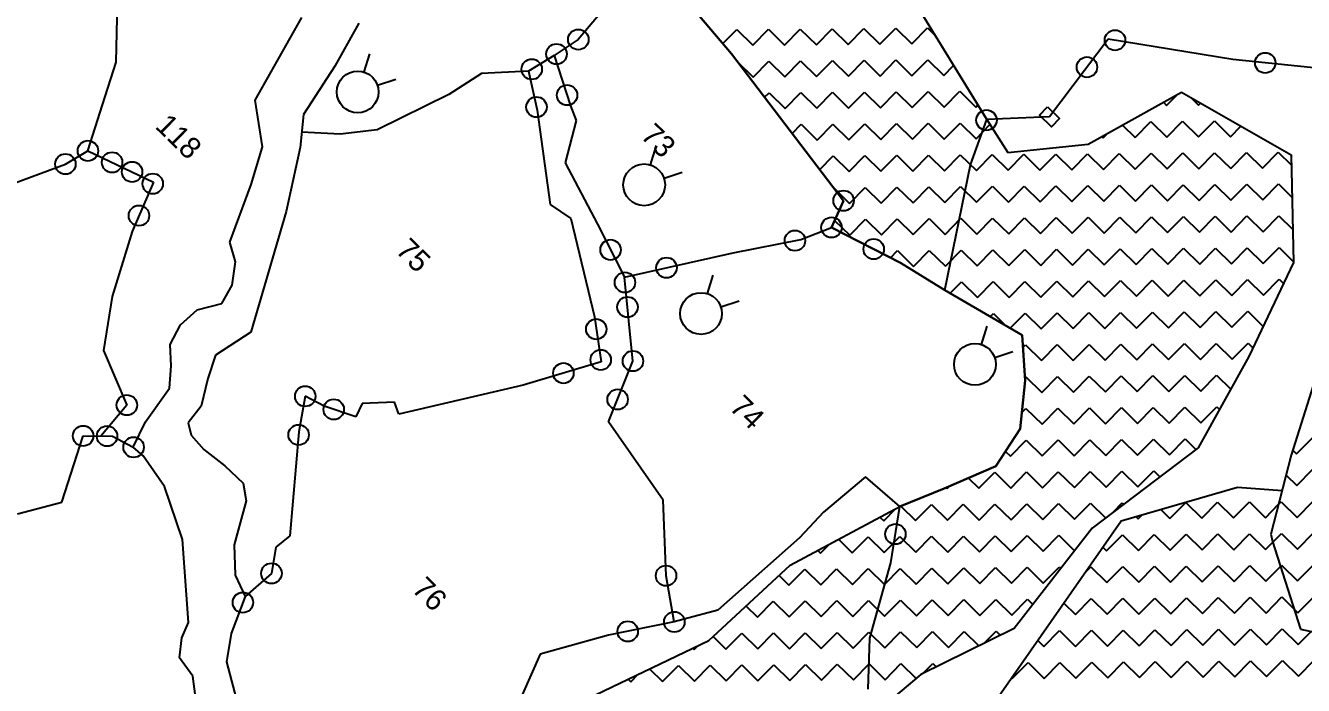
# Model space of a CAD drawing. Header units: metres. Extents: x 342804 to 346854, y 1762918 to 1765966.
# Drawn here: x 344671 to 345203, y 1764537 to 1764811 of the extents above; entities that cross this region are included whole.
import ezdxf

# ---------------------------------------------------------------- set-up
doc = ezdxf.new("R2010")
doc.units = ezdxf.units.M
doc.header["$MEASUREMENT"] = 0
for name, color, linetype in [('POLY_HATCH', 12, 'Continuous'), ('POLY_PARCEL', 6, 'Continuous'), ('POLY_WATER', 4, 'Continuous'), ('TEXT_PARCEL', 7, 'Continuous')]:
    doc.layers.add(name, color=color, linetype=linetype)
doc.styles.add('TEXT_MAP', font='')
doc.styles.get('TEXT_MAP').set_extended_font_data('Kruti Dev 050')

msp = doc.modelspace()

# ---------------------------------------------------------------- linework, layer by layer
for points in [[(344814.02, 1764799.66), (344811.67, 1764792.06)], [(344824.94, 1764788.91), (344817.38, 1764786.44)], [(344933.23, 1764760.98), (344930.89, 1764753.38)], [(344944.15, 1764750.24), (344936.59, 1764747.77)], [(344956.89, 1764707.39), (344954.55, 1764699.79)], [(344967.81, 1764696.64), (344960.25, 1764694.18)], [(345070.86, 1764686.22), (345068.52, 1764678.62)], [(345081.78, 1764675.48), (345074.22, 1764673.01)]]:
    msp.add_lwpolyline(points)
msp.add_lwpolyline([(345096.19, 1764777.53), (345101.14, 1764772.66), (345097.78, 1764769.24), (345092.83, 1764774.1)], close=True)
for centre, radius in [((344900.93, 1764805.57), 4.25), ((345124.26, 1764805.28), 4.25), ((344891.86, 1764799.54), 4.25), ((345186.77, 1764795.85), 4.25), ((344881.55, 1764793.19), 4.25), ((345112.6, 1764794.07), 4.25), ((344809.11, 1764783.75), 8.69), ((344896.25, 1764782.43), 4.25), ((344883.53, 1764777.46), 4.25), ((345070.79, 1764771.99), 4.25), ((344696.86, 1764759.24), 4.25), ((344687.5, 1764753.73), 4.25), ((344706.91, 1764754.44), 4.25), ((344715.23, 1764750.47), 4.25), ((344928.33, 1764745.07), 8.69), ((344723.84, 1764745.55), 4.25), ((345011.3, 1764738.48), 4.25), ((344718.09, 1764732.24), 4.25), ((345006.28, 1764727.34), 4.25), ((344991.08, 1764721.84), 4.25), ((344914.34, 1764718), 4.25), ((345023.84, 1764718.33), 4.25), ((344937.61, 1764710.56), 4.25), ((344920.34, 1764704.43), 4.25), ((344921.38, 1764694.19), 4.25), ((344951.99, 1764691.48), 8.69), ((344908.38, 1764684.96), 4.25), ((345065.96, 1764670.31), 8.69), ((344910.24, 1764672.18), 4.25), ((344923.66, 1764671.69), 4.25), ((344894.72, 1764666.65), 4.25), ((344787.28, 1764657.01), 4.25), ((344713.06, 1764653.35), 4.25), ((344799.13, 1764651.57), 4.25), ((344917.28, 1764655.72), 4.25), ((344784.53, 1764640.94), 4.25), ((344694.86, 1764640.52), 4.25), ((344704.81, 1764640.45), 4.25), ((344715.86, 1764635.79), 4.25), ((345032.89, 1764599.64), 4.25), ((344773.23, 1764583.29), 4.25), ((344937.42, 1764582.33), 4.25), ((344761.34, 1764571.14), 4.25), ((344940.88, 1764563.04), 4.25), ((344921.49, 1764559.13), 4.25)]:
    msp.add_circle(centre, radius)
at = {"layer": 'POLY_HATCH'}
for p, q in [((344964.63, 1764799.64), (344930.09, 1764840.39)), ((345034.59, 1764831.67), (345070.88, 1764772.25)), ((345011.3, 1764738.48), (344964.63, 1764799.64)), ((345113.03, 1764761.94), (345151.9, 1764783.66)), ((345151.9, 1764783.66), (345197.51, 1764757.54)), ((345070.88, 1764772.25), (345079.66, 1764758.54)), ((345079.66, 1764758.54), (345113.03, 1764761.94)), ((345197.51, 1764757.54), (345198.54, 1764712.8)), ((345006.28, 1764727.34), (345011.3, 1764738.48)), ((345011.3, 1764738.48), (345011.3, 1764738.48)), ((345035.03, 1764712.6), (345006.28, 1764727.34)), ((345053.49, 1764701.21), (345035.03, 1764712.6)), ((345198.54, 1764712.8), (345179.98, 1764673.59)), ((345085.59, 1764682.51), (345053.49, 1764701.21)), ((345086.87, 1764663.59), (345085.59, 1764682.51)), ((345211.71, 1764677.33), (345197.61, 1764632.48)), ((345179.98, 1764673.59), (345158.89, 1764635.62)), ((345084.82, 1764643.53), (345086.87, 1764663.59)), ((345074.72, 1764627.87), (345084.82, 1764643.53)), ((345158.89, 1764635.62), (345114.74, 1764602.17)), ((345197.61, 1764632.48), (345189.08, 1764599.65)), ((345053.2, 1764618.57), (345074.72, 1764627.87)), ((345034.73, 1764611.17), (345053.2, 1764618.57)), ((345126.83, 1764605.15), (345175.22, 1764619.2)), ((345175.22, 1764619.2), (345193.8, 1764617.81)), ((344989.07, 1764586.72), (345034.73, 1764611.17)), ((345072.77, 1764527.6), (345126.83, 1764605.15)), ((345114.74, 1764602.17), (345082.34, 1764560.34)), ((345189.08, 1764599.65), (345189.74, 1764596.5)), ((345189.74, 1764596.5), (345201.41, 1764560.04)), ((344955.26, 1764555.34), (344989.07, 1764586.72)), ((345082.34, 1764560.34), (345043.44, 1764541.14)), ((345201.41, 1764560.04), (345264.54, 1764546.46)), ((344908.03, 1764532.75), (344955.26, 1764555.34)), ((345043.44, 1764541.14), (344994.9, 1764500.62))]:
    msp.add_line(p, q, dxfattribs=at)
at = {"layer": 'POLY_HATCH', "linetype": 'Continuous'}
for p, q in [((344973.52, 1764803.19), (344980.08, 1764809.85)), ((344980.08, 1764809.85), (344986.75, 1764803.29)), ((344986.75, 1764803.29), (344993.31, 1764809.96)), ((344993.31, 1764809.96), (344999.98, 1764803.4)), ((344999.98, 1764803.4), (345006.54, 1764810.07)), ((345006.54, 1764810.07), (345013.21, 1764803.51)), ((345013.21, 1764803.51), (345019.77, 1764810.18)), ((345019.77, 1764810.18), (345026.44, 1764803.62)), ((345026.44, 1764803.62), (345033, 1764810.29)), ((345033, 1764810.29), (345039.67, 1764803.73)), ((345039.67, 1764803.73), (345046.23, 1764810.4)), ((345046.23, 1764810.4), (345049.61, 1764807.07)), ((344961.05, 1764803.86), (344966.85, 1764809.75)), ((344966.85, 1764809.75), (344973.52, 1764803.19)), ((344967.17, 1764796.31), (344973.63, 1764789.96)), ((344973.63, 1764789.96), (344980.19, 1764796.62)), ((344980.19, 1764796.62), (344986.86, 1764790.06)), ((344986.86, 1764790.06), (344993.42, 1764796.73)), ((344993.42, 1764796.73), (345000.09, 1764790.17)), ((345000.09, 1764790.17), (345006.65, 1764796.84)), ((345006.65, 1764796.84), (345013.32, 1764790.28)), ((345013.32, 1764790.28), (345019.88, 1764796.95)), ((345019.88, 1764796.95), (345026.55, 1764790.39)), ((345026.55, 1764790.39), (345033.11, 1764797.06)), ((345033.11, 1764797.06), (345039.78, 1764790.5)), ((345039.78, 1764790.5), (345046.34, 1764797.17)), ((345046.34, 1764797.17), (345053.01, 1764790.61)), ((345053.01, 1764790.61), (345057.12, 1764794.79)), ((344978.45, 1764781.52), (344980.29, 1764783.39)), ((344980.29, 1764783.39), (344986.96, 1764776.83)), ((344986.96, 1764776.83), (344993.52, 1764783.5)), ((344993.52, 1764783.5), (345000.19, 1764776.94)), ((345000.19, 1764776.94), (345006.76, 1764783.61)), ((345006.76, 1764783.61), (345013.42, 1764777.05)), ((345013.42, 1764777.05), (345019.99, 1764783.72)), ((345019.99, 1764783.72), (345026.65, 1764777.16)), ((345026.65, 1764777.16), (345033.22, 1764783.83)), ((345033.22, 1764783.83), (345039.88, 1764777.27)), ((345039.88, 1764777.27), (345046.45, 1764783.94)), ((345046.45, 1764783.94), (345053.11, 1764777.38)), ((345053.11, 1764777.38), (345059.68, 1764784.05)), ((345059.68, 1764784.05), (345066.34, 1764777.48)), ((345066.34, 1764777.48), (345067.17, 1764778.33)), ((345144.38, 1764779.46), (345145.73, 1764778.14)), ((345145.73, 1764778.14), (345150.25, 1764782.74)), ((345155.61, 1764781.54), (345158.96, 1764778.24)), ((345158.96, 1764778.24), (345159.82, 1764779.12)), ((344989.92, 1764766.5), (344993.63, 1764770.27)), ((344993.63, 1764770.27), (345000.3, 1764763.71)), ((345000.3, 1764763.71), (345006.86, 1764770.38)), ((345006.86, 1764770.38), (345013.53, 1764763.82)), ((345013.53, 1764763.82), (345020.09, 1764770.49)), ((345020.09, 1764770.49), (345026.76, 1764763.93)), ((345026.76, 1764763.93), (345033.32, 1764770.6)), ((345033.32, 1764770.6), (345039.99, 1764764.04)), ((345039.99, 1764764.04), (345046.55, 1764770.71)), ((345046.55, 1764770.71), (345053.22, 1764764.15)), ((345053.22, 1764764.15), (345059.78, 1764770.82)), ((345059.78, 1764770.82), (345066.45, 1764764.25)), ((345066.45, 1764764.25), (345072.24, 1764770.13)), ((345127.36, 1764769.95), (345132.6, 1764764.8)), ((345132.6, 1764764.8), (345139.16, 1764771.47)), ((345139.16, 1764771.47), (345145.83, 1764764.91)), ((345145.83, 1764764.91), (345152.39, 1764771.58)), ((345152.39, 1764771.58), (345159.06, 1764765.01)), ((345159.06, 1764765.01), (345165.62, 1764771.68)), ((345165.62, 1764771.68), (345172.29, 1764765.12)), ((345172.29, 1764765.12), (345176.61, 1764769.51)), ((345118.85, 1764765.2), (345119.37, 1764764.69)), ((345119.37, 1764764.69), (345121.12, 1764766.46)), ((345001.39, 1764751.47), (345006.97, 1764757.15)), ((345006.97, 1764757.15), (345013.64, 1764750.59)), ((345013.64, 1764750.59), (345020.2, 1764757.26)), ((345020.2, 1764757.26), (345026.87, 1764750.7)), ((345026.87, 1764750.7), (345033.43, 1764757.37)), ((345033.43, 1764757.37), (345040.1, 1764750.81)), ((345040.1, 1764750.81), (345046.66, 1764757.48)), ((345046.66, 1764757.48), (345053.33, 1764750.92)), ((345053.33, 1764750.92), (345059.89, 1764757.59)), ((345059.89, 1764757.59), (345066.56, 1764751.02)), ((345066.56, 1764751.02), (345073.12, 1764757.69)), ((345073.12, 1764757.69), (345079.79, 1764751.13)), ((345079.79, 1764751.13), (345086.35, 1764757.8)), ((345086.35, 1764757.8), (345093.02, 1764751.24)), ((345093.02, 1764751.24), (345099.58, 1764757.91)), ((345099.58, 1764757.91), (345106.25, 1764751.35)), ((345106.25, 1764751.35), (345112.81, 1764758.02)), ((345112.81, 1764758.02), (345119.48, 1764751.46)), ((345119.48, 1764751.46), (345126.04, 1764758.13)), ((345126.04, 1764758.13), (345132.71, 1764751.57)), ((345132.71, 1764751.57), (345139.27, 1764758.24)), ((345139.27, 1764758.24), (345145.94, 1764751.68)), ((345145.94, 1764751.68), (345152.5, 1764758.35)), ((345152.5, 1764758.35), (345159.17, 1764751.78)), ((345159.17, 1764751.78), (345165.73, 1764758.45)), ((345165.73, 1764758.45), (345172.4, 1764751.89)), ((345172.4, 1764751.89), (345178.96, 1764758.56)), ((345178.96, 1764758.56), (345185.63, 1764752)), ((345185.63, 1764752), (345192.19, 1764758.67)), ((345192.19, 1764758.67), (345197.6, 1764753.35)), ((345007.36, 1764743.65), (345013.75, 1764737.36)), ((345013.75, 1764737.36), (345020.31, 1764744.03)), ((345020.31, 1764744.03), (345026.98, 1764737.47)), ((345026.98, 1764737.47), (345033.54, 1764744.14)), ((345033.54, 1764744.14), (345040.21, 1764737.58)), ((345040.21, 1764737.58), (345046.77, 1764744.25)), ((345046.77, 1764744.25), (345053.44, 1764737.69)), ((345053.44, 1764737.69), (345060, 1764744.36)), ((345060, 1764744.36), (345066.67, 1764737.79)), ((345066.67, 1764737.79), (345073.23, 1764744.46)), ((345073.23, 1764744.46), (345079.9, 1764737.9)), ((345079.9, 1764737.9), (345086.46, 1764744.57)), ((345086.46, 1764744.57), (345093.13, 1764738.01)), ((345093.13, 1764738.01), (345099.69, 1764744.68)), ((345099.69, 1764744.68), (345106.36, 1764738.12)), ((345106.36, 1764738.12), (345112.92, 1764744.79)), ((345112.92, 1764744.79), (345119.59, 1764738.23)), ((345119.59, 1764738.23), (345126.15, 1764744.9)), ((345126.15, 1764744.9), (345132.82, 1764738.34)), ((345132.82, 1764738.34), (345139.38, 1764745.01)), ((345139.38, 1764745.01), (345146.05, 1764738.45)), ((345146.05, 1764738.45), (345152.61, 1764745.12)), ((345152.61, 1764745.12), (345159.28, 1764738.55)), ((345159.28, 1764738.55), (345165.84, 1764745.22)), ((345165.84, 1764745.22), (345172.51, 1764738.66)), ((345172.51, 1764738.66), (345179.07, 1764745.33)), ((345179.07, 1764745.33), (345185.74, 1764738.77)), ((345185.74, 1764738.77), (345192.3, 1764745.44)), ((345192.3, 1764745.44), (345197.91, 1764739.92)), ((345007.6, 1764730.28), (345013.86, 1764724.13)), ((345013.86, 1764724.13), (345020.42, 1764730.8)), ((345020.42, 1764730.8), (345027.09, 1764724.24)), ((345027.09, 1764724.24), (345033.65, 1764730.91)), ((345033.65, 1764730.91), (345040.32, 1764724.35)), ((345040.32, 1764724.35), (345046.88, 1764731.02)), ((345046.88, 1764731.02), (345053.55, 1764724.46)), ((345053.55, 1764724.46), (345060.11, 1764731.13)), ((345060.11, 1764731.13), (345066.78, 1764724.56)), ((345066.78, 1764724.56), (345073.34, 1764731.23)), ((345073.34, 1764731.23), (345080.01, 1764724.67)), ((345080.01, 1764724.67), (345086.57, 1764731.34)), ((345086.57, 1764731.34), (345093.24, 1764724.78)), ((345093.24, 1764724.78), (345099.8, 1764731.45)), ((345099.8, 1764731.45), (345106.47, 1764724.89)), ((345106.47, 1764724.89), (345113.03, 1764731.56)), ((345113.03, 1764731.56), (345119.7, 1764725)), ((345119.7, 1764725), (345126.26, 1764731.67)), ((345126.26, 1764731.67), (345132.93, 1764725.11)), ((345132.93, 1764725.11), (345139.49, 1764731.78)), ((345139.49, 1764731.78), (345146.16, 1764725.22)), ((345146.16, 1764725.22), (345152.72, 1764731.89)), ((345152.72, 1764731.89), (345159.39, 1764725.32)), ((345159.39, 1764725.32), (345165.95, 1764731.99)), ((345165.95, 1764731.99), (345172.62, 1764725.43)), ((345172.62, 1764725.43), (345179.18, 1764732.1)), ((345179.18, 1764732.1), (345185.85, 1764725.54)), ((345185.85, 1764725.54), (345192.41, 1764732.21)), ((345192.41, 1764732.21), (345198.22, 1764726.49)), ((345030.86, 1764714.74), (345033.76, 1764717.68)), ((345033.76, 1764717.68), (345040.43, 1764711.12)), ((345040.43, 1764711.12), (345046.99, 1764717.79)), ((345046.99, 1764717.79), (345053.66, 1764711.23)), ((345053.66, 1764711.23), (345060.22, 1764717.9)), ((345060.22, 1764717.9), (345066.89, 1764711.33)), ((345066.89, 1764711.33), (345073.45, 1764718)), ((345073.45, 1764718), (345080.12, 1764711.44)), ((345080.12, 1764711.44), (345086.68, 1764718.11)), ((345086.68, 1764718.11), (345093.35, 1764711.55)), ((345093.35, 1764711.55), (345099.91, 1764718.22)), ((345099.91, 1764718.22), (345106.58, 1764711.66)), ((345106.58, 1764711.66), (345113.14, 1764718.33)), ((345113.14, 1764718.33), (345119.81, 1764711.77)), ((345119.81, 1764711.77), (345126.37, 1764718.44)), ((345126.37, 1764718.44), (345133.04, 1764711.88)), ((345133.04, 1764711.88), (345139.6, 1764718.55)), ((345139.6, 1764718.55), (345146.27, 1764711.99)), ((345146.27, 1764711.99), (345152.83, 1764718.66)), ((345152.83, 1764718.66), (345159.5, 1764712.09)), ((345159.5, 1764712.09), (345166.06, 1764718.76)), ((345166.06, 1764718.76), (345172.73, 1764712.2)), ((345172.73, 1764712.2), (345179.29, 1764718.87)), ((345179.29, 1764718.87), (345185.96, 1764712.31)), ((345185.96, 1764712.31), (345192.52, 1764718.98)), ((345192.52, 1764718.98), (345198.53, 1764713.07)), ((345055.68, 1764699.94), (345060.33, 1764704.67)), ((345060.33, 1764704.67), (345067, 1764698.1)), ((345067, 1764698.1), (345073.56, 1764704.77)), ((345073.56, 1764704.77), (345080.23, 1764698.21)), ((345080.23, 1764698.21), (345086.79, 1764704.88)), ((345086.79, 1764704.88), (345093.46, 1764698.32)), ((345093.46, 1764698.32), (345100.02, 1764704.99)), ((345100.02, 1764704.99), (345106.69, 1764698.43)), ((345106.69, 1764698.43), (345113.25, 1764705.1)), ((345113.25, 1764705.1), (345119.92, 1764698.54)), ((345119.92, 1764698.54), (345126.48, 1764705.21)), ((345126.48, 1764705.21), (345133.15, 1764698.65)), ((345133.15, 1764698.65), (345139.71, 1764705.32)), ((345139.71, 1764705.32), (345146.38, 1764698.76)), ((345146.38, 1764698.76), (345152.94, 1764705.42)), ((345152.94, 1764705.42), (345159.61, 1764698.86)), ((345159.61, 1764698.86), (345166.17, 1764705.53)), ((345166.17, 1764705.53), (345172.84, 1764698.97)), ((345172.84, 1764698.97), (345179.4, 1764705.64)), ((345179.4, 1764705.64), (345186.07, 1764699.08)), ((345186.07, 1764699.08), (345192.63, 1764705.75)), ((345192.63, 1764705.75), (345194.38, 1764704.02)), ((345072.36, 1764690.22), (345073.67, 1764691.54)), ((345073.67, 1764691.54), (345078.88, 1764686.41)), ((345080.7, 1764685.35), (345086.9, 1764691.65)), ((345086.9, 1764691.65), (345093.56, 1764685.09)), ((345093.56, 1764685.09), (345100.13, 1764691.76)), ((345100.13, 1764691.76), (345106.79, 1764685.2)), ((345106.79, 1764685.2), (345113.36, 1764691.87)), ((345113.36, 1764691.87), (345120.02, 1764685.31)), ((345120.02, 1764685.31), (345126.59, 1764691.98)), ((345126.59, 1764691.98), (345133.25, 1764685.42)), ((345133.25, 1764685.42), (345139.82, 1764692.09)), ((345139.82, 1764692.09), (345146.48, 1764685.53)), ((345146.48, 1764685.53), (345153.05, 1764692.19)), ((345153.05, 1764692.19), (345159.71, 1764685.63)), ((345159.71, 1764685.63), (345166.28, 1764692.3)), ((345166.28, 1764692.3), (345172.94, 1764685.74)), ((345172.94, 1764685.74), (345179.51, 1764692.41)), ((345179.51, 1764692.41), (345185.91, 1764686.12)), ((345085.94, 1764677.34), (345087, 1764678.42)), ((345087, 1764678.42), (345093.67, 1764671.86)), ((345093.67, 1764671.86), (345100.23, 1764678.53)), ((345100.23, 1764678.53), (345106.9, 1764671.97)), ((345106.9, 1764671.97), (345113.46, 1764678.64)), ((345113.46, 1764678.64), (345120.13, 1764672.08)), ((345120.13, 1764672.08), (345126.69, 1764678.75)), ((345126.69, 1764678.75), (345133.36, 1764672.19)), ((345133.36, 1764672.19), (345139.92, 1764678.86)), ((345139.92, 1764678.86), (345146.59, 1764672.3)), ((345146.59, 1764672.3), (345153.15, 1764678.96)), ((345153.15, 1764678.96), (345159.82, 1764672.4)), ((345159.82, 1764672.4), (345166.38, 1764679.07)), ((345166.38, 1764679.07), (345173.05, 1764672.51)), ((345173.05, 1764672.51), (345179.61, 1764679.18)), ((345179.61, 1764679.18), (345181.67, 1764677.16)), ((345086.78, 1764664.86), (345087.11, 1764665.19)), ((345087.11, 1764665.19), (345093.78, 1764658.63)), ((345093.78, 1764658.63), (345100.34, 1764665.3)), ((345100.34, 1764665.3), (345107.01, 1764658.74)), ((345107.01, 1764658.74), (345113.57, 1764665.41)), ((345113.57, 1764665.41), (345120.24, 1764658.85)), ((345120.24, 1764658.85), (345126.8, 1764665.52)), ((345126.8, 1764665.52), (345133.47, 1764658.96)), ((345133.47, 1764658.96), (345140.03, 1764665.63)), ((345140.03, 1764665.63), (345146.7, 1764659.07)), ((345146.7, 1764659.07), (345153.26, 1764665.73)), ((345153.26, 1764665.73), (345159.93, 1764659.17)), ((345159.93, 1764659.17), (345166.49, 1764665.84)), ((345166.49, 1764665.84), (345172.43, 1764660)), ((345085.5, 1764650.22), (345087.22, 1764651.96)), ((345087.22, 1764651.96), (345093.89, 1764645.4)), ((345093.89, 1764645.4), (345100.45, 1764652.07)), ((345100.45, 1764652.07), (345107.12, 1764645.51)), ((345107.12, 1764645.51), (345113.68, 1764652.18)), ((345113.68, 1764652.18), (345120.35, 1764645.62)), ((345120.35, 1764645.62), (345126.91, 1764652.29)), ((345126.91, 1764652.29), (345133.58, 1764645.73)), ((345133.58, 1764645.73), (345140.14, 1764652.4)), ((345140.14, 1764652.4), (345146.81, 1764645.84)), ((345146.81, 1764645.84), (345153.37, 1764652.5)), ((345153.37, 1764652.5), (345160.04, 1764645.94)), ((345160.04, 1764645.94), (345166.6, 1764652.61)), ((345166.6, 1764652.61), (345167.72, 1764651.51)), ((345199.84, 1764633.04), (345206.4, 1764639.71)), ((345080.77, 1764632.06), (345087.33, 1764638.73)), ((345087.33, 1764638.73), (345094, 1764632.17)), ((345094, 1764632.17), (345100.56, 1764638.84)), ((345100.56, 1764638.84), (345107.23, 1764632.28)), ((345107.23, 1764632.28), (345113.79, 1764638.95)), ((345113.79, 1764638.95), (345120.46, 1764632.39)), ((345120.46, 1764632.39), (345127.02, 1764639.06)), ((345127.02, 1764639.06), (345133.69, 1764632.5)), ((345133.69, 1764632.5), (345140.25, 1764639.17)), ((345140.25, 1764639.17), (345146.92, 1764632.61)), ((345146.92, 1764632.61), (345153.48, 1764639.27)), ((345153.48, 1764639.27), (345157.93, 1764634.9)), ((345198.27, 1764634.58), (345199.84, 1764633.04)), ((345078.72, 1764634.08), (345080.77, 1764632.06)), ((345067.65, 1764618.72), (345074.21, 1764625.39)), ((345074.21, 1764625.39), (345080.88, 1764618.83)), ((345080.88, 1764618.83), (345087.44, 1764625.5)), ((345087.44, 1764625.5), (345094.11, 1764618.94)), ((345094.11, 1764618.94), (345100.67, 1764625.61)), ((345100.67, 1764625.61), (345107.34, 1764619.05)), ((345107.34, 1764619.05), (345113.9, 1764625.72)), ((345113.9, 1764625.72), (345120.57, 1764619.16)), ((345120.57, 1764619.16), (345127.13, 1764625.83)), ((345127.13, 1764625.83), (345133.8, 1764619.27)), ((345133.8, 1764619.27), (345140.36, 1764625.94)), ((345140.36, 1764625.94), (345142.86, 1764623.48)), ((345195.47, 1764624.22), (345199.95, 1764619.81)), ((345199.95, 1764619.81), (345206.51, 1764626.48)), ((345054.07, 1764618.95), (345054.42, 1764618.62)), ((345054.42, 1764618.62), (345055.25, 1764619.46)), ((345063.35, 1764622.96), (345067.65, 1764618.72)), ((345173.6, 1764606.36), (345180.16, 1764613.03)), ((345180.16, 1764613.03), (345186.83, 1764606.47)), ((345192.3, 1764612.04), (345193.39, 1764613.14)), ((345193.39, 1764613.14), (345200.06, 1764606.58)), ((345200.06, 1764606.58), (345206.62, 1764613.25)), ((345028.07, 1764605.17), (345033.12, 1764610.31)), ((345035.14, 1764611.33), (345041.3, 1764605.28)), ((345041.3, 1764605.28), (345047.86, 1764611.95)), ((345047.86, 1764611.95), (345054.53, 1764605.39)), ((345054.53, 1764605.39), (345061.09, 1764612.05)), ((345061.09, 1764612.05), (345067.76, 1764605.49)), ((345067.76, 1764605.49), (345074.32, 1764612.16)), ((345074.32, 1764612.16), (345080.99, 1764605.6)), ((345080.99, 1764605.6), (345087.55, 1764612.27)), ((345087.55, 1764612.27), (345094.22, 1764605.71)), ((345094.22, 1764605.71), (345100.78, 1764612.38)), ((345100.78, 1764612.38), (345107.45, 1764605.82)), ((345107.45, 1764605.82), (345114.01, 1764612.49)), ((345114.01, 1764612.49), (345120.25, 1764606.35)), ((345123.53, 1764608.83), (345127.24, 1764612.6)), ((345127.24, 1764612.6), (345127.79, 1764612.06)), ((345143.29, 1764609.93), (345147.14, 1764606.15)), ((345147.14, 1764606.15), (345153.7, 1764612.81)), ((345153.7, 1764612.81), (345160.37, 1764606.25)), ((345160.37, 1764606.25), (345166.93, 1764612.92)), ((345166.93, 1764612.92), (345173.6, 1764606.36)), ((345186.83, 1764606.47), (345192.3, 1764612.04)), ((345026.46, 1764606.74), (345028.07, 1764605.17)), ((345132.99, 1764606.94), (345133.91, 1764606.04)), ((345133.91, 1764606.04), (345135.51, 1764607.67)), ((345009.19, 1764597.49), (345014.94, 1764591.83)), ((345014.94, 1764591.83), (345021.5, 1764598.5)), ((345021.5, 1764598.5), (345028.17, 1764591.94)), ((345028.17, 1764591.94), (345034.73, 1764598.61)), ((345034.73, 1764598.61), (345041.4, 1764592.05)), ((345041.4, 1764592.05), (345047.96, 1764598.72)), ((345047.96, 1764598.72), (345054.63, 1764592.16)), ((345054.63, 1764592.16), (345061.19, 1764598.82)), ((345061.19, 1764598.82), (345067.86, 1764592.26)), ((345067.86, 1764592.26), (345074.42, 1764598.93)), ((345074.42, 1764598.93), (345081.09, 1764592.37)), ((345081.09, 1764592.37), (345087.65, 1764599.04)), ((345087.65, 1764599.04), (345094.32, 1764592.48)), ((345094.32, 1764592.48), (345100.89, 1764599.15)), ((345100.89, 1764599.15), (345107.42, 1764592.72)), ((345120.78, 1764592.7), (345127.35, 1764599.37)), ((345127.35, 1764599.37), (345134.01, 1764592.81)), ((345134.01, 1764592.81), (345140.58, 1764599.48)), ((345140.58, 1764599.48), (345147.24, 1764592.92)), ((345147.24, 1764592.92), (345153.81, 1764599.58)), ((345153.81, 1764599.58), (345160.47, 1764593.02)), ((345160.47, 1764593.02), (345167.04, 1764599.69)), ((345167.04, 1764599.69), (345173.7, 1764593.13)), ((345173.7, 1764593.13), (345180.27, 1764599.8)), ((345180.27, 1764599.8), (345186.93, 1764593.24)), ((345189.84, 1764596.2), (345193.5, 1764599.91)), ((345193.5, 1764599.91), (345200.16, 1764593.35)), ((345200.16, 1764593.35), (345206.73, 1764600.02)), ((345000.55, 1764592.87), (345001.71, 1764591.72)), ((345001.71, 1764591.72), (345005.39, 1764595.46)), ((345119.22, 1764594.24), (345120.78, 1764592.7)), ((345186.93, 1764593.24), (345189.84, 1764596.2)), ((345160.58, 1764579.79), (345167.14, 1764586.46)), ((345167.14, 1764586.46), (345173.81, 1764579.9)), ((345173.81, 1764579.9), (345180.37, 1764586.57)), ((345180.37, 1764586.57), (345187.04, 1764580.01)), ((345193.06, 1764586.13), (345193.6, 1764586.68)), ((345193.6, 1764586.68), (345200.27, 1764580.12)), ((345200.27, 1764580.12), (345206.83, 1764586.79)), ((344984.46, 1764582.45), (344988.59, 1764578.38)), ((344988.59, 1764578.38), (344995.15, 1764585.05)), ((344995.15, 1764585.05), (345001.82, 1764578.49)), ((345001.82, 1764578.49), (345008.38, 1764585.16)), ((345008.38, 1764585.16), (345015.05, 1764578.6)), ((345015.05, 1764578.6), (345021.61, 1764585.27)), ((345021.61, 1764585.27), (345028.28, 1764578.71)), ((345028.28, 1764578.71), (345034.84, 1764585.38)), ((345034.84, 1764585.38), (345041.51, 1764578.82)), ((345041.51, 1764578.82), (345048.07, 1764585.49)), ((345048.07, 1764585.49), (345054.74, 1764578.93)), ((345054.74, 1764578.93), (345061.3, 1764585.59)), ((345061.3, 1764585.59), (345067.97, 1764579.03)), ((345067.97, 1764579.03), (345074.53, 1764585.7)), ((345074.53, 1764585.7), (345081.2, 1764579.14)), ((345081.2, 1764579.14), (345087.76, 1764585.81)), ((345087.76, 1764585.81), (345094.43, 1764579.25)), ((345094.43, 1764579.25), (345100.99, 1764585.92)), ((345100.99, 1764585.92), (345101.65, 1764585.27)), ((345111.74, 1764583.5), (345114.22, 1764586.03)), ((345114.22, 1764586.03), (345120.89, 1764579.47)), ((345120.89, 1764579.47), (345127.45, 1764586.14)), ((345127.45, 1764586.14), (345134.12, 1764579.58)), ((345134.12, 1764579.58), (345140.68, 1764586.25)), ((345140.68, 1764586.25), (345147.35, 1764579.69)), ((345147.35, 1764579.69), (345153.91, 1764586.35)), ((345153.91, 1764586.35), (345160.58, 1764579.79)), ((345187.04, 1764580.01), (345193.06, 1764586.13)), ((344975.47, 1764565.04), (344982.03, 1764571.71)), ((344982.03, 1764571.71), (344988.7, 1764565.15)), ((344988.7, 1764565.15), (344995.26, 1764571.82)), ((344995.26, 1764571.82), (345001.93, 1764565.26)), ((345001.93, 1764565.26), (345008.49, 1764571.93)), ((345008.49, 1764571.93), (345015.16, 1764565.37)), ((345015.16, 1764565.37), (345021.72, 1764572.04)), ((345021.72, 1764572.04), (345028.39, 1764565.48)), ((345028.39, 1764565.48), (345034.95, 1764572.15)), ((345034.95, 1764572.15), (345041.62, 1764565.59)), ((345041.62, 1764565.59), (345048.18, 1764572.26)), ((345048.18, 1764572.26), (345054.85, 1764565.7)), ((345054.85, 1764565.7), (345061.41, 1764572.36)), ((345061.41, 1764572.36), (345068.08, 1764565.8)), ((345068.08, 1764565.8), (345074.64, 1764572.47)), ((345074.64, 1764572.47), (345081.31, 1764565.91)), ((345081.31, 1764565.91), (345087.87, 1764572.58)), ((345087.87, 1764572.58), (345090.12, 1764570.37)), ((345102.94, 1764570.88), (345107.77, 1764566.13)), ((345107.77, 1764566.13), (345114.33, 1764572.8)), ((345114.33, 1764572.8), (345121, 1764566.24)), ((345121, 1764566.24), (345127.56, 1764572.91)), ((345127.56, 1764572.91), (345134.23, 1764566.35)), ((345134.23, 1764566.35), (345140.79, 1764573.02)), ((345140.79, 1764573.02), (345147.46, 1764566.45)), ((345147.46, 1764566.45), (345154.02, 1764573.12)), ((345154.02, 1764573.12), (345160.69, 1764566.56)), ((345160.69, 1764566.56), (345167.25, 1764573.23)), ((345167.25, 1764573.23), (345173.92, 1764566.67)), ((345173.92, 1764566.67), (345180.48, 1764573.34)), ((345180.48, 1764573.34), (345187.15, 1764566.78)), ((345187.15, 1764566.78), (345193.71, 1764573.45)), ((345193.71, 1764573.45), (345198.69, 1764568.56)), ((345200.38, 1764566.89), (345206.94, 1764573.56)), ((344970.73, 1764569.7), (344975.47, 1764565.04)), ((345198.69, 1764568.56), (345200.38, 1764566.89)), ((345147.57, 1764553.22), (345154.13, 1764559.89)), ((345154.13, 1764559.89), (345160.8, 1764553.33)), ((345160.8, 1764553.33), (345167.36, 1764560)), ((345167.36, 1764560), (345174.03, 1764553.44)), ((345174.03, 1764553.44), (345180.59, 1764560.11)), ((345180.59, 1764560.11), (345187.26, 1764553.55)), ((345187.26, 1764553.55), (345193.82, 1764560.22)), ((345193.82, 1764560.22), (345200.49, 1764553.66)), ((344957, 1764556.96), (344962.35, 1764551.71)), ((344962.35, 1764551.71), (344968.91, 1764558.37)), ((344968.91, 1764558.37), (344975.58, 1764551.81)), ((344975.58, 1764551.81), (344982.14, 1764558.48)), ((344982.14, 1764558.48), (344988.81, 1764551.92)), ((344988.81, 1764551.92), (344995.37, 1764558.59)), ((344995.37, 1764558.59), (345002.04, 1764552.03)), ((345002.04, 1764552.03), (345008.6, 1764558.7)), ((345008.6, 1764558.7), (345015.27, 1764552.14)), ((345015.27, 1764552.14), (345021.83, 1764558.81)), ((345021.83, 1764558.81), (345028.5, 1764552.25)), ((345028.5, 1764552.25), (345035.06, 1764558.92)), ((345035.06, 1764558.92), (345041.73, 1764552.36)), ((345041.73, 1764552.36), (345048.29, 1764559.03)), ((345048.29, 1764559.03), (345054.96, 1764552.47)), ((345054.96, 1764552.47), (345061.52, 1764559.13)), ((345061.52, 1764559.13), (345067.66, 1764553.09)), ((345069.68, 1764554.08), (345074.75, 1764559.24)), ((345074.75, 1764559.24), (345076.55, 1764557.48)), ((345092.09, 1764555.31), (345094.65, 1764552.79)), ((345094.65, 1764552.79), (345101.21, 1764559.46)), ((345101.21, 1764559.46), (345107.88, 1764552.9)), ((345107.88, 1764552.9), (345114.44, 1764559.57)), ((345114.44, 1764559.57), (345121.11, 1764553.01)), ((345121.11, 1764553.01), (345127.67, 1764559.68)), ((345127.67, 1764559.68), (345134.34, 1764553.12)), ((345134.34, 1764553.12), (345140.9, 1764559.79)), ((345140.9, 1764559.79), (345147.57, 1764553.22)), ((345200.49, 1764553.66), (345205.83, 1764559.09)), ((344948.57, 1764552.14), (344949.12, 1764551.6)), ((344949.12, 1764551.6), (344950.62, 1764553.13)), ((344936, 1764538.26), (344942.56, 1764544.93)), ((344942.56, 1764544.93), (344949.23, 1764538.37)), ((344949.23, 1764538.37), (344955.79, 1764545.04)), ((344955.79, 1764545.04), (344962.46, 1764538.48)), ((344962.46, 1764538.48), (344969.02, 1764545.14)), ((344969.02, 1764545.14), (344975.69, 1764538.58)), ((344975.69, 1764538.58), (344982.25, 1764545.25)), ((344982.25, 1764545.25), (344988.92, 1764538.69)), ((344988.92, 1764538.69), (344995.48, 1764545.36)), ((344995.48, 1764545.36), (345002.15, 1764538.8)), ((345002.15, 1764538.8), (345008.71, 1764545.47)), ((345008.71, 1764545.47), (345015.38, 1764538.91)), ((345015.38, 1764538.91), (345021.94, 1764545.58)), ((345021.94, 1764545.58), (345028.61, 1764539.02)), ((345028.61, 1764539.02), (345035.17, 1764545.69)), ((345035.17, 1764545.69), (345041.47, 1764539.49)), ((345044.17, 1764541.5), (345048.4, 1764545.8)), ((345048.4, 1764545.8), (345049.9, 1764544.32)), ((345081.53, 1764539.45), (345088.09, 1764546.12)), ((345088.09, 1764546.12), (345094.76, 1764539.56)), ((345094.76, 1764539.56), (345101.32, 1764546.23)), ((345101.32, 1764546.23), (345107.99, 1764539.67)), ((345107.99, 1764539.67), (345114.55, 1764546.34)), ((345114.55, 1764546.34), (345121.22, 1764539.78)), ((345121.22, 1764539.78), (345127.78, 1764546.45)), ((345127.78, 1764546.45), (345134.45, 1764539.89)), ((345134.45, 1764539.89), (345141.01, 1764546.56)), ((345141.01, 1764546.56), (345147.68, 1764539.99)), ((345147.68, 1764539.99), (345154.24, 1764546.66)), ((345154.24, 1764546.66), (345160.91, 1764540.1)), ((345160.91, 1764540.1), (345167.47, 1764546.77)), ((345167.47, 1764546.77), (345174.14, 1764540.21)), ((345174.14, 1764540.21), (345180.7, 1764546.88)), ((345180.7, 1764546.88), (345187.37, 1764540.32)), ((345187.37, 1764540.32), (345193.93, 1764546.99)), ((345193.93, 1764546.99), (345200.6, 1764540.43)), ((345200.6, 1764540.43), (345207.16, 1764547.1)), ((344921.64, 1764539.26), (344922.77, 1764538.15)), ((344922.77, 1764538.15), (344925.84, 1764541.27)), ((344930.61, 1764543.56), (344936, 1764538.26)), ((345081.23, 1764539.74), (345081.53, 1764539.45))]:
    msp.add_line(p, q, dxfattribs=at)
at = {"layer": 'POLY_PARCEL'}
for p, q in [((344930.09, 1764840.39), (344900.93, 1764805.57)), ((344930.09, 1764840.39), (344964.63, 1764799.64)), ((345070.88, 1764772.25), (345034.59, 1764831.67)), ((344708.66, 1764796.22), (344709.18, 1764820.72)), ((344900.93, 1764805.57), (344890.87, 1764798.88)), ((345121.41, 1764805.74), (345096.99, 1764773.38)), ((345173.25, 1764797.27), (345121.41, 1764805.74)), ((344964.63, 1764799.64), (345011.3, 1764738.48)), ((344702.88, 1764778.35), (344708.66, 1764796.22)), ((344890.87, 1764798.88), (344880.24, 1764792.39)), ((344890.87, 1764798.88), (344897.7, 1764778)), ((345256.33, 1764788.57), (345173.25, 1764797.27)), ((344860.6, 1764791.39), (344847.01, 1764782.75)), ((344880.24, 1764792.39), (344860.6, 1764791.39)), ((344880.24, 1764792.39), (344883.81, 1764776.19)), ((344696.86, 1764759.24), (344702.88, 1764778.35)), ((344847.01, 1764782.75), (344817.24, 1764768)), ((344897.7, 1764778), (344900.02, 1764771.86)), ((344883.81, 1764776.19), (344889.28, 1764736.93)), ((345096.99, 1764773.38), (345070.88, 1764772.25)), ((344817.24, 1764768), (344801.88, 1764766.18)), ((344900.02, 1764771.86), (344895.4, 1764754.18)), ((345064.14, 1764753.4), (345070.88, 1764772.25)), ((344801.88, 1764766.18), (344785.83, 1764766.98)), ((344687.5, 1764753.73), (344696.86, 1764759.24)), ((344696.86, 1764759.24), (344724.13, 1764746.21)), ((344642.4, 1764736.95), (344687.5, 1764753.73)), ((344895.4, 1764754.18), (344908.92, 1764728.67)), ((345053.49, 1764701.21), (345064.14, 1764753.4)), ((344724.13, 1764746.21), (344715.27, 1764725.69)), ((344889.28, 1764736.93), (344897.88, 1764731.02)), ((345011.3, 1764738.48), (345006.28, 1764727.34)), ((345011.3, 1764738.48), (345011.3, 1764738.48)), ((344897.88, 1764731.02), (344907.64, 1764690.08)), ((344715.27, 1764725.69), (344706.95, 1764698.51)), ((344908.92, 1764728.67), (344920.11, 1764706.67)), ((344993.49, 1764722.32), (345006.28, 1764727.34)), ((345006.28, 1764727.34), (345035.03, 1764712.6)), ((344965.4, 1764716.73), (344993.49, 1764722.32)), ((344920.11, 1764706.67), (344965.4, 1764716.73)), ((345035.03, 1764712.6), (345053.49, 1764701.21)), ((344923.66, 1764671.69), (344920.11, 1764706.67)), ((344706.95, 1764698.51), (344703.34, 1764676.12)), ((345053.49, 1764701.21), (345085.59, 1764682.51)), ((344907.64, 1764690.08), (344910.37, 1764671.31)), ((345085.59, 1764682.51), (345086.87, 1764663.59)), ((344703.34, 1764676.12), (344713.06, 1764653.35)), ((344913.52, 1764646.33), (344923.66, 1764671.69)), ((344910.37, 1764671.31), (344877.99, 1764661.67)), ((344877.99, 1764661.67), (344826.21, 1764649.53)), ((345086.87, 1764663.59), (345084.82, 1764643.53)), ((344787.28, 1764657.01), (344784.65, 1764642.26)), ((344795.15, 1764652.93), (344787.28, 1764657.01)), ((344713.06, 1764653.35), (344702.21, 1764640.47)), ((344808.31, 1764648.42), (344795.15, 1764652.93)), ((344810.91, 1764654.08), (344808.31, 1764648.42)), ((344824.37, 1764654.53), (344810.91, 1764654.08)), ((344826.21, 1764649.53), (344824.37, 1764654.53)), ((344936.17, 1764613.76), (344913.52, 1764646.33)), ((344686.06, 1764612.95), (344694.86, 1764640.52)), ((344694.86, 1764640.52), (344707.1, 1764640.43)), ((344707.1, 1764640.43), (344715.73, 1764635.9)), ((344784.65, 1764642.26), (344780.85, 1764598.86)), ((345084.82, 1764643.53), (345074.72, 1764627.87)), ((345074.72, 1764627.87), (345053.2, 1764618.57)), ((345020.49, 1764623.43), (345002.94, 1764608.72)), ((345034.73, 1764611.17), (345020.49, 1764623.43)), ((345053.2, 1764618.57), (345034.73, 1764611.17)), ((344937.42, 1764582.33), (344936.17, 1764613.76)), ((344667.48, 1764608.02), (344686.06, 1764612.95)), ((345002.94, 1764608.72), (344992.94, 1764598.13)), ((345030.97, 1764587.71), (345034.73, 1764611.17)), ((344780.85, 1764598.86), (344775.09, 1764594.26)), ((344992.94, 1764598.13), (344958.95, 1764568.03)), ((344775.09, 1764594.26), (344773.23, 1764583.29)), ((345022.17, 1764556.3), (345030.97, 1764587.71)), ((344773.23, 1764583.29), (344762.3, 1764573.66)), ((344940.88, 1764563.04), (344937.42, 1764582.33)), ((344958.95, 1764568.03), (344940.88, 1764563.04)), ((344940.88, 1764563.04), (344913.52, 1764557.53)), ((344913.52, 1764557.53), (344885.1, 1764549.7)), ((345021.48, 1764535.08), (345022.17, 1764556.3)), ((344885.1, 1764549.7), (344861.05, 1764495.82))]:
    msp.add_line(p, q, dxfattribs=at)
at = {"layer": 'POLY_WATER'}
for p, q in [((344766.5, 1764780.35), (344785.9, 1764814.7)), ((344809.53, 1764812.41), (344799.65, 1764794.49)), ((344799.65, 1764794.49), (344786.56, 1764774.37)), ((344769.46, 1764760.86), (344766.5, 1764780.35)), ((344786.56, 1764774.37), (344785.19, 1764760.6)), ((344764.77, 1764745.21), (344769.46, 1764760.86)), ((344785.19, 1764760.6), (344779.3, 1764733.98)), ((344755.95, 1764721.17), (344764.77, 1764745.21)), ((344779.3, 1764733.98), (344764.59, 1764683.69)), ((344758.25, 1764713.01), (344755.95, 1764721.17)), ((344756.85, 1764703.33), (344758.25, 1764713.01)), ((344752.64, 1764695.68), (344756.85, 1764703.33)), ((344735.44, 1764686.81), (344742.26, 1764693)), ((344742.26, 1764693), (344752.64, 1764695.68)), ((344731.05, 1764678.6), (344735.44, 1764686.81)), ((344764.59, 1764683.69), (344749.99, 1764674.1)), ((344731.5, 1764669.69), (344731.05, 1764678.6)), ((344749.99, 1764674.1), (344746.73, 1764664.41)), ((344730.84, 1764660.39), (344731.5, 1764669.69)), ((344746.73, 1764664.41), (344743.94, 1764652.89)), ((344720.85, 1764646.35), (344730.84, 1764660.39)), ((344743.94, 1764652.89), (344738.61, 1764645.98)), ((344715.73, 1764635.9), (344720.85, 1764646.35)), ((344738.61, 1764645.98), (344739.77, 1764640.78)), ((344739.77, 1764640.78), (344745.03, 1764634.87)), ((344719.86, 1764632.21), (344715.73, 1764635.9)), ((344745.03, 1764634.87), (344753.82, 1764628.06)), ((344728.71, 1764619.46), (344719.86, 1764632.21)), ((344753.82, 1764628.06), (344761.51, 1764620.87)), ((344736.15, 1764597.39), (344728.71, 1764619.46)), ((344761.51, 1764620.87), (344762.69, 1764613.44)), ((344762.69, 1764613.44), (344757.65, 1764595.19)), ((344738.69, 1764562.84), (344736.15, 1764597.39)), ((344757.65, 1764595.19), (344758.13, 1764582.55)), ((344758.13, 1764582.55), (344762.3, 1764573.66)), ((344762.3, 1764573.66), (344756.41, 1764558.2)), ((344735.89, 1764556.5), (344738.69, 1764562.84)), ((344735.03, 1764548.13), (344735.89, 1764556.5)), ((344756.41, 1764558.2), (344754.46, 1764546.47)), ((344740.49, 1764540.55), (344735.03, 1764548.13)), ((344754.46, 1764546.47), (344759.27, 1764528.48)), ((344741.68, 1764532.01), (344740.49, 1764540.55))]:
    msp.add_line(p, q, dxfattribs=at)

# ---------------------------------------------------------------- texts
at = {"layer": 'TEXT_PARCEL', "style": 'TEXT_MAP'}
for s, p in [('118', (344724.4, 1764769.08)), ('73', (344926.41, 1764765.06)), ('75', (344824.46, 1764717.27)), ('74', (344963.38, 1764651.91)), ('76', (344831.25, 1764576.22))]:
    msp.add_text(s, height=8.981, rotation=315.47, dxfattribs=at).set_placement(p)

doc.saveas('drawing.dxf')
